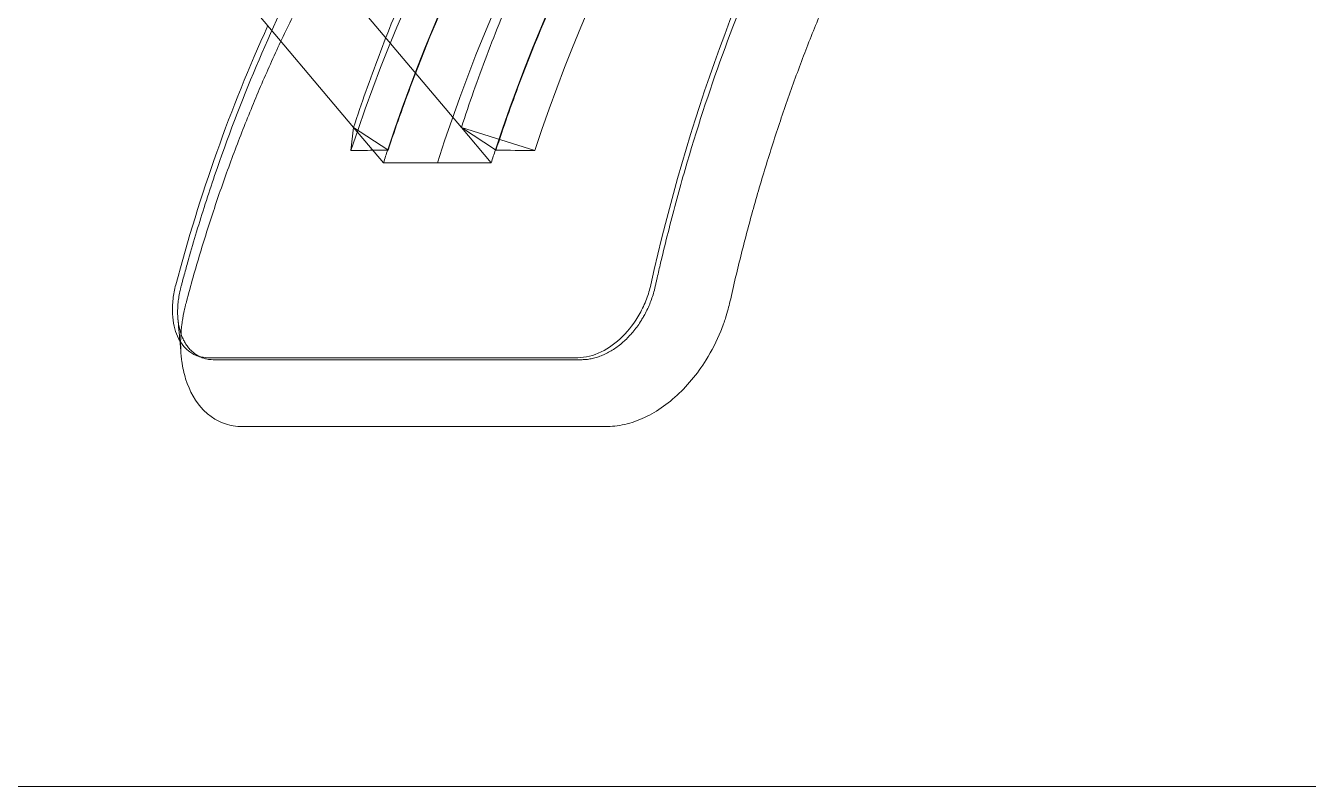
# Model space of a CAD drawing. Header units: millimetres. Extents: x -6314 to 11113, y -129 to 3675.
# Drawn here: x 6692.49 to 6729.52, y 1694.83 to 1716.79 of the extents above; entities that cross this region are included whole.
import ezdxf

# ---------------------------------------------------------------- set-up
doc = ezdxf.new("R2010")
doc.units = ezdxf.units.MM
doc.layers.add('Equipment', color=123, linetype='Continuous')

# ---------------------------------------------------------------- blocks, each defined once
blk = doc.blocks.new('A$C22f65225')
at = {"layer": 'Equipment', "linetype": 'Continuous', "lineweight": 0, "extrusion": (0, 1, 0)}
for p, q in [((-77.808, 249.219), (-72.821, 243.301)), ((-69.993, 243.301), (-74.979, 249.219)), ((-72.892, 242.69), (-72.821, 243.301)), ((-72.821, 243.301), (-72.037, 242.371)), ((-72.821, 243.301), (-71.926, 242.712)), ((-68.064, 242.69), (-69.993, 243.301)), ((-69.098, 242.712), (-69.993, 243.301)), ((-69.209, 242.371), (-69.993, 243.301)), ((-71.926, 242.712), (-71.915, 242.704)), ((-69.086, 242.704), (-69.098, 242.712)), ((-72.037, 242.371), (-70.623, 242.371)), ((-70.623, 242.371), (-69.209, 242.371)), ((-66.937, 237.254), (-76.644, 237.254)), ((0, 226), (-101.6, 226))]:
    blk.add_line(p, q, dxfattribs=at)
at = {"layer": 'Equipment', "linetype": 'Continuous', "lineweight": 0, "extrusion": (0, 0, -1)}
for centre, major_axis, ratio, start_param, end_param in [((-42.424, 227), (0, 37.2), 0.642788, -1.237608, -0.506999), ((-49.016, 226.984), (0.019, -37.214), 0.707553, -4.276341, -3.753108), ((-48.083, 227), (0, 37.2), 0.707107, -1.134743, -0.610601), ((-48.083, 227), (0, 37.2), 0.707107, -1.144829, -1.134743)]:
    blk.add_ellipse(centre, major_axis=major_axis, ratio=ratio, start_param=start_param, end_param=end_param, dxfattribs=at)
at = {"layer": 'Equipment', "linetype": 'Continuous', "lineweight": 0}
for centre, major_axis, ratio, start_param, end_param in [((-46.669, 227), (0, -37.2), 0.707107, -2.541093, -1.996763), ((-45.255, 227), (0, -37.2), 0.707107, -2.530991, -2.00685), ((-44.189, 226.984), (-0.019, 37.214), 0.707552, 0.611515, 1.134749), ((-50.559, 227), (0, -37.2), 0.766044, -2.105973, -1.903985), ((-0.022, 196.282), (-104.452, 34.4), 0.298543, -0.712982, -0.705353), ((-0.022, 196.282), (-104.452, 34.4), 0.298543, -0.718214, -0.712982), ((-45.255, 227), (0, -37.2), 0.707107, -2.00685, -1.996763), ((-0.021, 196.282), (-104.452, 34.4), 0.298543, -0.767437, -0.754576)]:
    blk.add_ellipse(centre, major_axis=major_axis, ratio=ratio, start_param=start_param, end_param=end_param, dxfattribs=at)
for points, knots in [([(-64.906, 239.115), (-64.904, 239.124), (-64.898, 239.147), (-64.892, 239.178), (-64.888, 239.194), (-64.877, 239.243), (-64.87, 239.276), (-64.848, 239.369), (-64.834, 239.433), (-64.79, 239.625), (-64.76, 239.752), (-64.669, 240.132), (-64.606, 240.387), (-64.411, 241.154), (-64.271, 241.671), (-63.821, 243.225), (-63.494, 244.228), (-62.427, 247.167), (-61.602, 249.022), (-59.745, 252.476), (-58.717, 254.067), (-57.046, 256.221), (-56.469, 256.898), (-55.57, 257.856), (-55.268, 258.163), (-54.81, 258.604), (-54.657, 258.748), (-54.429, 258.957), (-54.353, 259.026), (-54.238, 259.129), (-54.199, 259.163), (-54.122, 259.232), (-54.083, 259.265), (-54.045, 259.299)], [-6.535212, -6.535212, -6.535212, -6.535212, -6.524995, -6.524995, -6.513617, -6.513617, -6.489626, -6.489626, -6.438191, -6.438191, -6.335232, -6.335232, -6.130484, -6.130484, -5.713247, -5.713247, -4.898701, -4.898701, -3.268285, -3.268285, -1.63806, -1.63806, -0.823543, -0.823543, -0.411814, -0.411814, -0.20734, -0.20734, -0.104309, -0.104309, -0.052795, -0.052795, -0.000647, -0.000647, -0.000647, -0.000647]), ([(-65.321, 258.602), (-66.02, 258.046), (-66.698, 257.452), (-68.013, 256.19), (-68.65, 255.521), (-70.492, 253.41), (-71.625, 251.867), (-73.674, 248.542), (-74.587, 246.768), (-75.773, 243.966), (-76.136, 243.013), (-76.639, 241.535), (-76.796, 241.044), (-77.013, 240.325), (-77.084, 240.083), (-77.187, 239.719), (-77.221, 239.598), (-77.271, 239.417), (-77.287, 239.356), (-77.311, 239.266), (-77.319, 239.238), (-77.332, 239.19), (-77.336, 239.174), (-77.343, 239.147), (-77.349, 239.124), (-77.352, 239.115)], [0.000643, 0.000643, 0.000643, 0.000643, 0.839084, 0.839084, 1.678188, 1.678188, 3.357295, 3.357295, 5.036616, 5.036616, 5.875735, 5.875735, 6.306821, 6.306821, 6.516145, 6.516145, 6.619498, 6.619498, 6.671131, 6.671131, 6.696591, 6.696591, 6.708264, 6.708264, 6.718102, 6.718102, 6.718102, 6.718102]), ([(-63.733, 258.626), (-63.944, 258.417), (-64.152, 258.204), (-64.563, 257.773), (-64.767, 257.552), (-65.164, 257.109), (-65.363, 256.882), (-65.747, 256.429), (-65.939, 256.196), (-66.308, 255.736), (-66.493, 255.498), (-66.847, 255.034), (-67.024, 254.793), (-67.362, 254.325), (-67.533, 254.081), (-67.864, 253.598), (-68.033, 253.343), (-68.361, 252.838), (-68.528, 252.573), (-68.852, 252.045), (-69.016, 251.77), (-69.335, 251.221), (-69.494, 250.939), (-69.805, 250.371), (-69.96, 250.08), (-70.262, 249.496), (-70.411, 249.199), (-70.703, 248.6), (-70.846, 248.297), (-71.126, 247.687), (-71.263, 247.378), (-71.529, 246.76), (-71.659, 246.446), (-71.911, 245.823), (-72.035, 245.506), (-72.271, 244.88), (-72.388, 244.561), (-72.609, 243.935), (-72.718, 243.615), (-72.821, 243.301)], [0, 0, 0, 0, 0.053851, 0.053851, 0.107398, 0.107398, 0.160463, 0.160463, 0.212869, 0.212869, 0.264434, 0.264434, 0.314973, 0.314973, 0.364824, 0.364824, 0.41567, 0.41567, 0.46749, 0.46749, 0.520097, 0.520097, 0.573313, 0.573313, 0.626959, 0.626959, 0.68086, 0.68086, 0.734841, 0.734841, 0.788739, 0.788739, 0.842382, 0.842382, 0.895591, 0.895591, 0.948191, 0.948191, 1, 1, 1, 1]), ([(-69.993, 243.301), (-69.889, 243.615), (-69.78, 243.935), (-69.559, 244.561), (-69.443, 244.88), (-69.206, 245.506), (-69.083, 245.823), (-68.831, 246.446), (-68.7, 246.76), (-68.434, 247.378), (-68.297, 247.687), (-68.018, 248.297), (-67.875, 248.6), (-67.583, 249.199), (-67.434, 249.496), (-67.132, 250.08), (-66.977, 250.371), (-66.666, 250.939), (-66.506, 251.221), (-66.188, 251.77), (-66.024, 252.045), (-65.7, 252.573), (-65.533, 252.838), (-65.205, 253.343), (-65.035, 253.598), (-64.705, 254.081), (-64.534, 254.325), (-64.196, 254.793), (-64.018, 255.034), (-63.665, 255.498), (-63.48, 255.736), (-63.111, 256.196), (-62.918, 256.429), (-62.534, 256.882), (-62.336, 257.109), (-61.938, 257.552), (-61.734, 257.773), (-61.324, 258.204), (-61.116, 258.417), (-60.905, 258.626)], [0, 0, 0, 0, 0.051809, 0.051809, 0.104409, 0.104409, 0.157618, 0.157618, 0.211261, 0.211261, 0.265159, 0.265159, 0.31914, 0.31914, 0.373041, 0.373041, 0.426687, 0.426687, 0.479903, 0.479903, 0.53251, 0.53251, 0.58433, 0.58433, 0.635176, 0.635176, 0.685027, 0.685027, 0.735566, 0.735566, 0.787131, 0.787131, 0.839537, 0.839537, 0.892602, 0.892602, 0.946149, 0.946149, 1, 1, 1, 1]), ([(-52.498, 258.075), (-52.751, 257.855), (-53.005, 257.624), (-53.252, 257.389), (-53.501, 257.154), (-53.747, 256.91), (-53.99, 256.659), (-54.232, 256.408), (-54.472, 256.15), (-54.708, 255.886), (-54.944, 255.621), (-55.179, 255.348), (-55.407, 255.07), (-55.636, 254.793), (-55.865, 254.504), (-56.086, 254.214), (-56.307, 253.924), (-56.531, 253.62), (-56.743, 253.318), (-56.956, 253.016), (-57.174, 252.696), (-57.378, 252.384), (-57.582, 252.072), (-57.792, 251.738), (-57.989, 251.412), (-58.187, 251.086), (-58.387, 250.743), (-58.576, 250.405), (-58.766, 250.067), (-58.956, 249.714), (-59.138, 249.364), (-59.32, 249.013), (-59.501, 248.652), (-59.674, 248.29), (-59.848, 247.928), (-60.018, 247.558), (-60.183, 247.185), (-60.349, 246.812), (-60.509, 246.433), (-60.665, 246.05), (-60.821, 245.668), (-60.973, 245.279), (-61.119, 244.888), (-61.264, 244.498), (-61.408, 244.098), (-61.543, 243.7), (-61.679, 243.303), (-61.813, 242.891), (-61.938, 242.487), (-62.064, 242.084), (-62.189, 241.662), (-62.304, 241.252), (-62.419, 240.843), (-62.532, 240.417), (-62.638, 239.997), (-62.743, 239.581), (-62.844, 239.156), (-62.941, 238.722)], [-0.7847923, -0.7847923, -0.7847923, -0.7847923, -0.7700503, -0.7700503, -0.7700503, -0.7552492, -0.7552492, -0.7552492, -0.740448, -0.740448, -0.740448, -0.7256469, -0.7256469, -0.7256469, -0.7108459, -0.7108459, -0.7108459, -0.696045, -0.696045, -0.696045, -0.681244, -0.681244, -0.681244, -0.6664431, -0.6664431, -0.6664431, -0.6516423, -0.6516423, -0.6516423, -0.6368415, -0.6368415, -0.6368415, -0.6220407, -0.6220407, -0.6220407, -0.60724, -0.60724, -0.60724, -0.5924393, -0.5924393, -0.5924393, -0.5776387, -0.5776387, -0.5776387, -0.562838, -0.562838, -0.562838, -0.5480374, -0.5480374, -0.5480374, -0.5332368, -0.5332368, -0.5332368, -0.5184362, -0.5184362, -0.5184362, -0.5037988, -0.5037988, -0.5037988, -0.5037988]), ([(-77.211, 238.722), (-77.095, 239.156), (-76.974, 239.581), (-76.849, 239.997), (-76.723, 240.417), (-76.588, 240.843), (-76.451, 241.252), (-76.314, 241.662), (-76.165, 242.084), (-76.015, 242.487), (-75.866, 242.891), (-75.706, 243.303), (-75.544, 243.7), (-75.383, 244.098), (-75.212, 244.498), (-75.038, 244.888), (-74.865, 245.279), (-74.684, 245.668), (-74.498, 246.05), (-74.312, 246.433), (-74.121, 246.812), (-73.924, 247.185), (-73.727, 247.558), (-73.524, 247.928), (-73.317, 248.29), (-73.11, 248.652), (-72.895, 249.013), (-72.678, 249.364), (-72.462, 249.714), (-72.235, 250.067), (-72.009, 250.405), (-71.783, 250.743), (-71.544, 251.086), (-71.309, 251.412), (-71.074, 251.738), (-70.823, 252.072), (-70.58, 252.384), (-70.337, 252.696), (-70.078, 253.016), (-69.824, 253.318), (-69.571, 253.62), (-69.304, 253.924), (-69.041, 254.214), (-68.778, 254.504), (-68.505, 254.793), (-68.232, 255.07), (-67.96, 255.348), (-67.68, 255.621), (-67.399, 255.886), (-67.118, 256.15), (-66.832, 256.408), (-66.542, 256.659), (-66.253, 256.91), (-65.959, 257.154), (-65.664, 257.389)], [-0.2662494, -0.2662494, -0.2662494, -0.2662494, -0.2516141, -0.2516141, -0.2516141, -0.2368135, -0.2368135, -0.2368135, -0.2220129, -0.2220129, -0.2220129, -0.2072123, -0.2072123, -0.2072123, -0.1924117, -0.1924117, -0.1924117, -0.177611, -0.177611, -0.177611, -0.1628103, -0.1628103, -0.1628103, -0.1480096, -0.1480096, -0.1480096, -0.1332088, -0.1332088, -0.1332088, -0.118408, -0.118408, -0.118408, -0.1036072, -0.1036072, -0.1036072, -0.0888063, -0.0888063, -0.0888063, -0.0740054, -0.0740054, -0.0740054, -0.0592044, -0.0592044, -0.0592044, -0.0444034, -0.0444034, -0.0444034, -0.0296023, -0.0296023, -0.0296023, -0.0148012, -0.0148012, -0.0148012, 0, 0, 0, 0]), ([(-63.16, 257.467), (-63.726, 256.906), (-64.275, 256.315), (-65.467, 254.926), (-66.095, 254.115), (-67.243, 252.491), (-67.816, 251.604), (-68.919, 249.712), (-69.449, 248.706), (-70.432, 246.625), (-70.886, 245.549), (-71.514, 243.879), (-71.722, 243.29), (-71.915, 242.704)], [93.3764, 93.3764, 93.3764, 93.3764, 94.722773, 94.722773, 96.44472, 96.44472, 98.166364, 98.166364, 99.888007, 99.888007, 101.609651, 101.609651, 102.543764, 102.543764, 102.543764, 102.543764]), ([(-69.086, 242.704), (-68.893, 243.29), (-68.686, 243.879), (-68.058, 245.549), (-67.604, 246.625), (-66.62, 248.706), (-66.091, 249.712), (-64.988, 251.604), (-64.414, 252.491), (-63.267, 254.115), (-62.639, 254.926), (-61.446, 256.315), (-60.898, 256.906), (-60.331, 257.467)], [-102.543764, -102.543764, -102.543764, -102.543764, -101.609651, -101.609651, -99.888007, -99.888007, -98.166364, -98.166364, -96.44472, -96.44472, -94.722773, -94.722773, -93.3764, -93.3764, -93.3764, -93.3764]), ([(-76.644, 237.254), (-76.819, 237.254), (-76.981, 237.306), (-77.213, 237.472), (-77.344, 237.593), (-77.513, 237.971), (-77.564, 238.169), (-77.581, 238.533), (-77.576, 238.662), (-77.546, 238.917), (-77.522, 239.042), (-77.489, 239.167)], [-2.294682, -2.294682, -2.294682, -2.294682, -1.421906, -1.421906, -0.823613, -0.823613, -0.410358, -0.410358, -0.198314, -0.198314, 0, 0, 0, 0]), ([(-77.352, 239.115), (-77.359, 239.086), (-77.368, 239.05), (-77.373, 239.027), (-77.386, 238.973), (-77.397, 238.918), (-77.406, 238.864), (-77.415, 238.81), (-77.422, 238.756), (-77.428, 238.703), (-77.433, 238.649), (-77.437, 238.596), (-77.439, 238.544), (-77.441, 238.491), (-77.441, 238.439), (-77.44, 238.388), (-77.439, 238.355), (-77.437, 238.322), (-77.434, 238.289), (-77.433, 238.272), (-77.431, 238.255), (-77.429, 238.239), (-77.424, 238.19), (-77.417, 238.142), (-77.408, 238.096), (-77.399, 238.05), (-77.389, 238.004), (-77.377, 237.961), (-77.364, 237.917), (-77.351, 237.875), (-77.335, 237.834), (-77.32, 237.793), (-77.303, 237.754), (-77.284, 237.717), (-77.268, 237.684), (-77.25, 237.652), (-77.231, 237.622), (-77.229, 237.618), (-77.226, 237.614), (-77.224, 237.61), (-77.202, 237.577), (-77.179, 237.545), (-77.155, 237.515), (-77.13, 237.486), (-77.105, 237.458), (-77.078, 237.433), (-77.051, 237.407), (-77.023, 237.383), (-76.994, 237.362), (-76.964, 237.34), (-76.934, 237.321), (-76.903, 237.304), (-76.872, 237.286), (-76.839, 237.271), (-76.806, 237.258), (-76.803, 237.257), (-76.799, 237.255), (-76.795, 237.254)], [0.26783349, 0.26783349, 0.26783349, 0.26783349, 0.268847, 0.268847, 0.268847, 0.27127772, 0.27127772, 0.27127772, 0.27370887, 0.27370887, 0.27370887, 0.27614387, 0.27614387, 0.27614387, 0.27858539, 0.27858539, 0.27858539, 0.28019024, 0.28019024, 0.28019024, 0.28102282, 0.28102282, 0.28102282, 0.2834549, 0.2834549, 0.2834549, 0.2858853, 0.2858853, 0.2858853, 0.28831772, 0.28831772, 0.28831772, 0.29075241, 0.29075241, 0.29075241, 0.29288621, 0.29288621, 0.29288621, 0.29317873, 0.29317873, 0.29317873, 0.29559928, 0.29559928, 0.29559928, 0.29801811, 0.29801811, 0.29801811, 0.30043941, 0.30043941, 0.30043941, 0.3028612, 0.3028612, 0.3028612, 0.30527932, 0.30527932, 0.30527932, 0.3055544, 0.3055544, 0.3055544, 0.3055544]), ([(-65.021, 239.167), (-65.048, 239.042), (-65.086, 238.917), (-65.182, 238.663), (-65.241, 238.535), (-65.443, 238.17), (-65.599, 237.972), (-65.933, 237.636), (-66.125, 237.5), (-66.526, 237.307), (-66.737, 237.254), (-66.937, 237.254)], [-1.42867, -1.42867, -1.42867, -1.42867, -1.273313, -1.273313, -1.107217, -1.107217, -0.782269, -0.782269, -0.398996, -0.398996, 0, 0, 0, 0]), ([(-66.822, 237.202), (-66.787, 237.202), (-66.744, 237.205), (-66.715, 237.207), (-66.672, 237.211), (-66.629, 237.218), (-66.585, 237.226), (-66.542, 237.234), (-66.498, 237.245), (-66.455, 237.258), (-66.411, 237.271), (-66.367, 237.286), (-66.323, 237.303), (-66.279, 237.32), (-66.236, 237.34), (-66.192, 237.361), (-66.148, 237.383), (-66.105, 237.406), (-66.062, 237.432), (-66.019, 237.457), (-65.977, 237.485), (-65.935, 237.514), (-65.893, 237.544), (-65.851, 237.576), (-65.81, 237.609), (-65.805, 237.613), (-65.8, 237.618), (-65.794, 237.622), (-65.759, 237.652), (-65.724, 237.683), (-65.69, 237.715), (-65.651, 237.753), (-65.612, 237.792), (-65.575, 237.833), (-65.537, 237.873), (-65.5, 237.916), (-65.465, 237.959), (-65.43, 238.003), (-65.395, 238.048), (-65.362, 238.094), (-65.329, 238.141), (-65.298, 238.188), (-65.267, 238.237), (-65.256, 238.254), (-65.246, 238.272), (-65.235, 238.289), (-65.216, 238.321), (-65.198, 238.354), (-65.18, 238.387), (-65.152, 238.438), (-65.126, 238.49), (-65.102, 238.542), (-65.077, 238.595), (-65.054, 238.648), (-65.033, 238.701), (-65.012, 238.755), (-64.993, 238.809), (-64.975, 238.864), (-64.957, 238.918), (-64.941, 238.972), (-64.927, 239.027), (-64.921, 239.05), (-64.912, 239.086), (-64.906, 239.115)], [0.45832576, 0.45832576, 0.45832576, 0.45832576, 0.45993672, 0.45993672, 0.45993672, 0.46234409, 0.46234409, 0.46234409, 0.46475184, 0.46475184, 0.46475184, 0.46716435, 0.46716435, 0.46716435, 0.46958518, 0.46958518, 0.46958518, 0.47200487, 0.47200487, 0.47200487, 0.47442303, 0.47442303, 0.47442303, 0.47684382, 0.47684382, 0.47684382, 0.47716424, 0.47716424, 0.47716424, 0.47927133, 0.47927133, 0.47927133, 0.48170594, 0.48170594, 0.48170594, 0.48413707, 0.48413707, 0.48413707, 0.48656711, 0.48656711, 0.48656711, 0.48899977, 0.48899977, 0.48899977, 0.48986014, 0.48986014, 0.48986014, 0.49143872, 0.49143872, 0.49143872, 0.49388116, 0.49388116, 0.49388116, 0.4963219, 0.4963219, 0.4963219, 0.49876332, 0.49876332, 0.49876332, 0.50120105, 0.50120105, 0.50120105, 0.50221691, 0.50221691, 0.50221691, 0.50221691]), ([(-77.348, 237.313), (-77.354, 237.385), (-77.358, 237.459), (-77.365, 237.727), (-77.354, 237.925), (-77.322, 238.179), (-77.314, 238.228), (-77.299, 238.319), (-77.293, 238.358), (-77.274, 238.456), (-77.262, 238.51), (-77.244, 238.591), (-77.237, 238.619), (-77.223, 238.676), (-77.216, 238.702), (-77.211, 238.722)], [-6.0093214, -6.0093214, -6.0093214, -6.0093214, -5.9468882, -5.9468882, -5.7868822, -5.7868822, -5.7466257, -5.7466257, -5.7173501, -5.7173501, -5.6719918, -5.6719918, -5.6485124, -5.6485124, -5.6237175, -5.6237175, -5.6237175, -5.6237175]), ([(-62.941, 238.722), (-62.968, 238.603), (-63.005, 238.461), (-63.075, 238.243), (-63.092, 238.194), (-63.134, 238.078), (-63.159, 238.013), (-63.291, 237.689), (-63.419, 237.437), (-63.8, 236.823), (-64.078, 236.489), (-64.698, 235.94), (-65.032, 235.733), (-65.549, 235.536), (-65.722, 235.491), (-65.986, 235.454), (-66.064, 235.448), (-66.234, 235.444), (-66.431, 235.446), (-66.712, 235.446), (-66.822, 235.446), (-67.072, 235.446), (-67.213, 235.446), (-67.999, 235.446), (-68.637, 235.446), (-69.949, 235.446), (-70.624, 235.446), (-72.174, 235.446), (-73.044, 235.446), (-74.384, 235.446), (-74.865, 235.446), (-75.401, 235.446), (-75.463, 235.446), (-75.569, 235.446), (-75.613, 235.446), (-75.765, 235.446), (-75.809, 235.446), (-75.951, 235.458), (-76.019, 235.471), (-76.224, 235.52), (-76.494, 235.608), (-76.965, 236.085), (-77.126, 236.365), (-77.275, 236.844), (-77.309, 236.998), (-77.337, 237.21), (-77.343, 237.261), (-77.348, 237.313)], [-5.623717, -5.623717, -5.623717, -5.623717, -5.434716, -5.434716, -5.377866, -5.377866, -5.303881, -5.303881, -5.008064, -5.008064, -4.541773, -4.541773, -4.076186, -4.076186, -3.83806, -3.83806, -3.722325, -3.722325, -3.59481, -3.59481, -3.512095, -3.512095, -3.404953, -3.404953, -2.913327, -2.913327, -2.379999, -2.379999, -1.668889, -1.668889, -1.262263, -1.262263, -1.209136, -1.209136, -1.171241, -1.171241, -1.078262, -1.078262, -0.927591, -0.927591, -0.513995, -0.513995, -0.186958, -0.186958, -0.044412, -0.044412, -0.00003, -0.00003, -0.00003, -0.00003]), ([(-76.795, 237.254), (-76.766, 237.243), (-76.736, 237.234), (-76.705, 237.226), (-76.67, 237.218), (-76.635, 237.211), (-76.599, 237.207), (-76.575, 237.205), (-76.538, 237.202), (-76.507, 237.202)], [0.305554403, 0.305554403, 0.305554403, 0.305554403, 0.307697078, 0.307697078, 0.307697078, 0.310111323, 0.310111323, 0.310111323, 0.311725312, 0.311725312, 0.311725312, 0.311725312]), ([(-76.507, 237.202), (-76.505, 237.202), (-76.504, 237.202), (-76.492, 237.202), (-76.488, 237.202), (-76.475, 237.202), (-76.467, 237.202), (-76.441, 237.202), (-76.421, 237.202), (-76.375, 237.202), (-76.342, 237.202), (-76.241, 237.202), (-76.174, 237.202), (-75.963, 237.202), (-75.819, 237.202), (-75.585, 237.202), (-75.491, 237.202), (-75.009, 237.202), (-74.619, 237.202), (-73.441, 237.202), (-72.642, 237.202), (-71.015, 237.202), (-70.187, 237.202), (-68.926, 237.202), (-68.503, 237.202), (-67.968, 237.202), (-67.864, 237.202), (-67.603, 237.202), (-67.441, 237.202), (-67.202, 237.202), (-67.125, 237.202), (-67.011, 237.202), (-66.973, 237.202), (-66.921, 237.202), (-66.898, 237.202), (-66.868, 237.202), (-66.859, 237.202), (-66.845, 237.202), (-66.84, 237.202), (-66.826, 237.202), (-66.824, 237.202), (-66.822, 237.202)], [-2.569195, -2.569195, -2.569195, -2.569195, -2.564681, -2.564681, -2.562341, -2.562341, -2.557662, -2.557662, -2.547948, -2.547948, -2.522023, -2.522023, -2.470031, -2.470031, -2.358495, -2.358495, -2.275611, -2.275611, -1.945361, -1.945361, -1.284865, -1.284865, -0.624368, -0.624368, -0.294118, -0.294118, -0.211232, -0.211232, -0.099712, -0.099712, -0.047732, -0.047732, -0.021813, -0.021813, -0.012192, -0.012192, -0.007569, -0.007569, -0.005257, -0.005257, -0.000812, -0.000812, -0.000812, -0.000812])]:
    blk.add_open_spline(points, degree=3, knots=knots, dxfattribs=at)
for points in [[(-77.381, 237.696), (-77.398, 237.888), (-77.416, 238.08), (-77.433, 238.272)], [(-77.348, 237.313), (-77.359, 237.44), (-77.37, 237.568), (-77.381, 237.696)], [(-76.795, 237.254), (-76.841, 237.271), (-76.886, 237.288), (-76.932, 237.305)]]:
    blk.add_open_spline(points, degree=3, dxfattribs=at)

msp = doc.modelspace()

# ---------------------------------------------------------------- block references
at = {"xscale": 1.1, "yscale": 1.1, "zscale": 1.1}
msp.add_blockref('A$C22f65225', (6782.058, 1446.226), dxfattribs=at)

doc.saveas('drawing.dxf')
